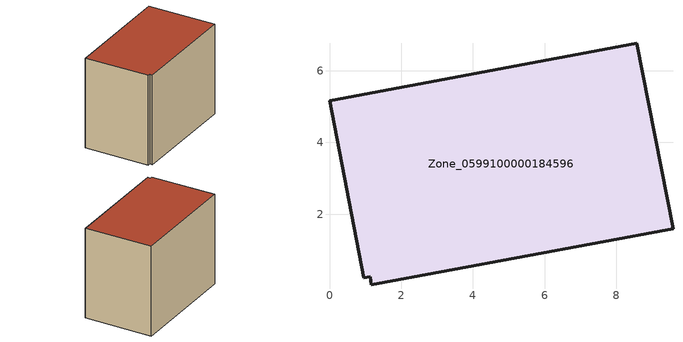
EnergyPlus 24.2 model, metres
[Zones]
Zone_0599100000184596
 floor ground (C_G): 1.14,0.26 0.96,0.22 0,5.16 8.57,6.77 9.58,1.6 1.17,0.03 z0
 wall outside (C_F): 9.58,1.6 8.57,6.77 0,5.16 0.96,0.22 1.14,0.26 1.17,0.03 9.58,1.6 z0:7.05
 roof outside (C_R): 0.96,0.22 1.14,0.26 1.17,0.03 9.58,1.6 8.57,6.77 0,5.16 z7.05
[BUILDING]
Pand.0599100000184596: North Axis=0; Terrain=City; Loads Convergence Tolerance Value=0.04; Temperature Convergence Tolerance Value=0.4; Solar Distribution=FullExterior; Maximum Number of Warmup Days=25; Minimum Number of Warmup Days=1
[Site:Location]
Rotterdam.The.Hague.AP_ZH_NLD Design_Conditions: Latitude=51.96; Longitude=4.45; Time Zone=1; Elevation=-4.5
[SITE:GROUNDTEMPERATURE:BUILDINGSURFACE]
18, 18, 18, 18, 18, 18, 18, 18, 18, 18, 18, 18
[MATERIAL] Thermal Absorptance=0.9; Solar Absorptance=0.7; Visible Absorptance=0.7
Name | Roughness | Thickness | Conductivity | Density | Specific Heat
G.TI.1946 | MediumSmooth | 0.15 | 1 | 540 | 1210
F.TI.1946 | Rough | 0.3 | 0.857143 | 1920 | 840
R.TI.1946 | MediumRough | 0.2 | 0.1 | 1500 | 1000
[CONSTRUCTION]
C_G: G.TI.1946
C_F: F.TI.1946
C_R: R.TI.1946
[ZONE]
Zone_0599100000184596: Type=1; Multiplier=1; Ceiling Height=Autocalculate; Volume=Autocalculate; Floor Area=autocalculate; Part of Total Floor Area=Yes
[ZONEINFILTRATION:DESIGNFLOWRATE]
Infil_Zone_0599100000184596: Zone or ZoneList or Space or SpaceList=Zone_0599100000184596; Schedule=AlwaysOn; Design Flow Rate Calculation Method=Flow/Area; Flow Rate per Floor Area=0.003; Constant Term Coefficient=1; Temperature Term Coefficient=0; Velocity Term Coefficient=0; Velocity Squared Term Coefficient=0
[HVACTEMPLATE:ZONE:IDEALLOADSAIRSYSTEM]
Zone_0599100000184596: Maximum Heating Supply Air Temperature=50; Minimum Cooling Supply Air Temperature=13; Maximum Heating Supply Air Humidity Ratio=0.0156; Minimum Cooling Supply Air Humidity Ratio=0.0077; Heating Limit=NoLimit; Cooling Limit=NoLimit; Dehumidification Control Type=ConstantSensibleHeatRatio; Cooling Sensible Heat Ratio=0.7; Dehumidification Setpoint=60; Humidification Control Type=None; Humidification Setpoint=30; Outdoor Air Method=None; Outdoor Air Flow Rate per Person=0.00944; Outdoor Air Flow Rate per Zone Floor Area=0; Outdoor Air Flow Rate per Zone=0; Demand Controlled Ventilation Type=None; Outdoor Air Economizer Type=NoEconomizer; Heat Recovery Type=None; Sensible Heat Recovery Effectiveness=0.7; Latent Heat Recovery Effectiveness=0.65
[ZONECONTROL:THERMOSTAT]
ThermostatControl_Zone_0599100000184596: Zone or ZoneList=Zone_0599100000184596; Control Type Schedule=DualSetpointControlType; Control 1=Thermostat_Zone_0599100000184596; Temperature Difference Between Cutout And Setpoint=0
[THERMOSTATSETPOINT:DUALSETPOINT]
Thermostat_Zone_0599100000184596: Heating Setpoint Temperature Schedule=HeatingSetpoint_Zone_0599100000184596; Cooling Setpoint Temperature Schedule=CoolingSetpoint_Zone_0599100000184596
[SCHEDULE:COMPACT]
HeatingSetpoint_Zone_0599100000184596: Through: 12/31, For: AllDays, Until: 24:00, 21
CoolingSetpoint_Zone_0599100000184596: Through: 12/31, For: AllDays, Until: 24:00, 24
DualSetpointControlType: Through: 12/31, For: AllDays, Until: 24:00, 4
AlwaysOn: Through: 12/31, For: AllDays, Until: 24:00, 1
